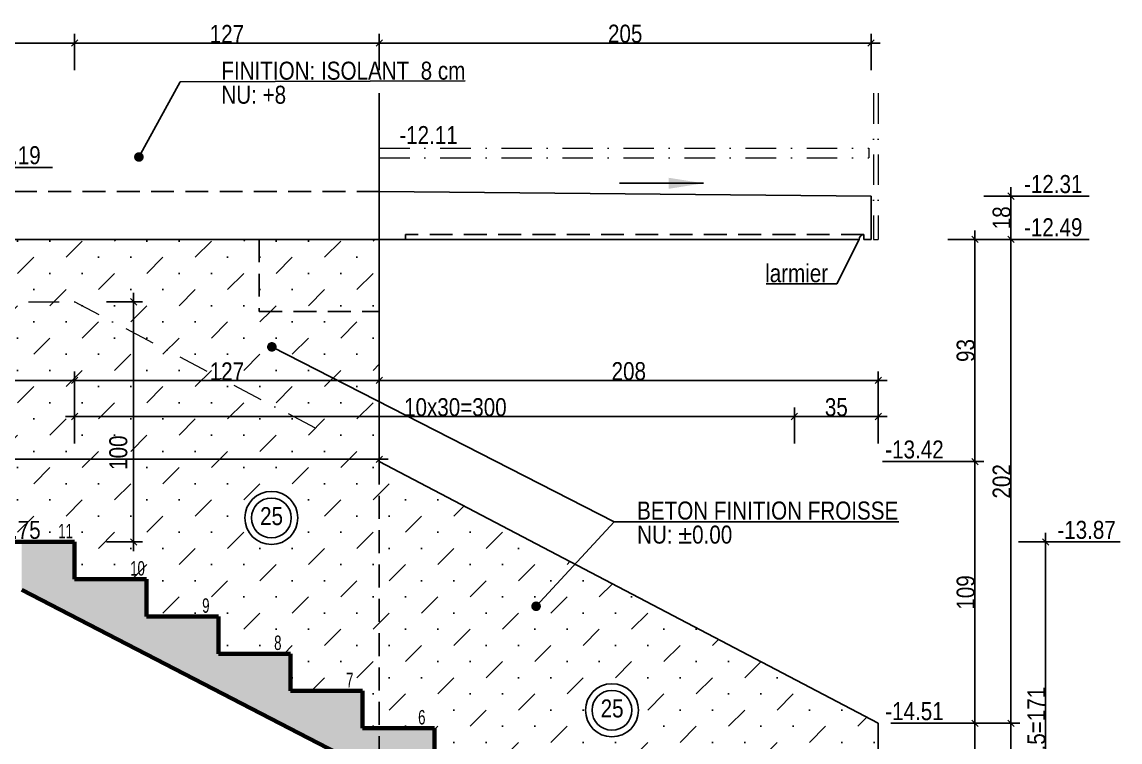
# Model space of a CAD drawing. Header units: millimetres. Extents: x 0 to 23921, y -3644 to 563.
# Drawn here: x 15260 to 16175, y -1774 to -1174 of the extents above; entities that cross this region are included whole.
import ezdxf
from ezdxf.enums import TextEntityAlignment as Align

# ---------------------------------------------------------------- set-up
doc = ezdxf.new("R2010")
doc.units = ezdxf.units.MM
doc.linetypes.add('CACHEX2', pattern=[19.05, 12.7, -6.35])
doc.linetypes.add('TIRETPTX2', pattern=[50.8, 25.4, -12.7, 0, -12.7])
for name, color, linetype in [('01_cote_gen', 4, 'Continuous'), ('01_linteaux', 2, 'Continuous'), ('01_poch_murs', 253, 'Continuous'), ('01_texte', 230, 'Continuous'), ('AA_COTES', 2, 'Continuous')]:
    doc.layers.add(name, color=color, linetype=linetype)
doc.layers.add('01_murs_coup', color=5, linetype='Continuous', lineweight=60)
doc.layers.add('01_tram_axes', color=2, linetype='TIRETPTX2', lineweight=9)
doc.styles.add('ARIAL NA', font='ARIALN.TTF')
doc.styles.add('Arial Narrow', font='ARIALN.TTF')
doc.styles.add('STYLE2', font='ARIALN.TTF')
doc.dimstyles.new('JB25', dxfattribs={"dimscale": 0.1, "dimtxt": 150, "dimasz": 15, "dimexe": 0.1, "dimexo": 0.1, "dimgap": 0.09, "dimtad": 1, "dimdec": 1, "dimlfac": 0.5, "dimdsep": 46, "dimtxsty": 'STYLE2', "dimblk1": 'BOND_G', "dimblk2": 'BOND_D', "dimsah": 1, "dimcen": 1.5, "dimdle": 0.01, "dimse1": 1, "dimse2": 1, "dimclrd": 4, "dimclre": 2, "dimclrt": 6, "dimazin": 2, "dimtfac": 2.333333, "dimtdec": 1, "dimtix": 1, "dimtmove": 2, "dimatfit": 3, "dimldrblk": 'BOND_G', "dimfxl": 1, "dimtolj": 1, "dimtzin": 0, "dimarcsym": 0})
doc.dimstyles.new('JB50', dxfattribs={"dimscale": 0.1, "dimtxt": 150, "dimasz": 15, "dimexe": 0.1, "dimexo": 0.1, "dimgap": 0.09, "dimtad": 1, "dimdec": 1, "dimdsep": 46, "dimtxsty": 'STYLE2', "dimblk1": 'BOND_G', "dimblk2": 'BOND_D', "dimsah": 1, "dimcen": 1.5, "dimdle": 0.01, "dimse1": 1, "dimse2": 1, "dimclrd": 4, "dimclre": 2, "dimclrt": 6, "dimazin": 2, "dimtfac": 2.333333, "dimtdec": 1, "dimtix": 1, "dimtmove": 2, "dimatfit": 3, "dimldrblk": 'BOND_G', "dimfxl": 1, "dimtolj": 1, "dimtzin": 0, "dimarcsym": 0})
pattern_1 = [(45, (-7939.609, -2972.95), (13.470384, 40.411153), [19.05, -19.05, 0, -19.05, 0, -19.05])]

# ---------------------------------------------------------------- blocks, each defined once
blk = doc.blocks.new('BOND_G')
at = {"layer": 'AA_COTES', "color": 0}
for p, q in [((0, -5), (0, 15)), ((5, 0), (-5, 0)), ((1.77, 1.77), (-1.77, -1.77))]:
    blk.add_line(p, q, dxfattribs=at)
blk = doc.blocks.new('BOND_D')
at = {"layer": 'AA_COTES', "color": 0}
for p, q in [((5, 0), (-5, 0)), ((-1.77, -1.77), (1.77, 1.77)), ((0, 5), (0, -15))]:
    blk.add_line(p, q, dxfattribs=at)
blk = doc.blocks.new('*D3034')
at = {"layer": '01_cote_gen', "color": 4, "lineweight": -2, "transparency": 16777216}
blk.add_line((16084.44, -1320.59), (16084.44, -1353.59), dxfattribs=at)
at = {"layer": 'Defpoints', "color": 0, "transparency": 16777216}
for p in [(16031.84, -1319.09), (16031.84, -1355.09), (16084.44, -1355.09)]:
    blk.add_point(p, dxfattribs=at)
at = {"layer": '01_cote_gen', "color": 4, "lineweight": -2, "transparency": 16777216, "xscale": 1.5, "yscale": 1.5, "zscale": 1.5}
for name, p, rotation in [('BOND_G', (16084.44, -1319.09), 90), ('BOND_D', (16084.44, -1355.09), 270)]:
    blk.add_blockref(name, p, dxfattribs=dict(at, rotation=rotation))
at = {"layer": '01_cote_gen', "color": 6, "transparency": 16777216, "insert": (16076.78, -1337.09), "char_height": 15, "attachment_point": 5, "rotation": 90, "style": 'STYLE2'}
blk.add_mtext('\\A1;18', dxfattribs=at)
blk = doc.blocks.new('*D3035')
at = {"layer": '01_cote_gen', "color": 4, "lineweight": -2, "transparency": 16777216}
blk.add_line((15559.42, -1191.52), (15966.42, -1191.52), dxfattribs=at)
at = {"layer": 'Defpoints', "color": 0, "transparency": 16777216}
for p in [(15557.92, -1179.62), (15967.92, -1191.52), (15967.92, -1265.3)]:
    blk.add_point(p, dxfattribs=at)
at = {"layer": '01_cote_gen', "color": 4, "lineweight": -2, "transparency": 16777216, "xscale": 1.5, "yscale": 1.5, "zscale": 1.5, "rotation": 180}
blk.add_blockref('BOND_G', (15557.92, -1191.52), dxfattribs=at)
at = {"layer": '01_cote_gen', "color": 4, "lineweight": -2, "transparency": 16777216, "xscale": 1.5, "yscale": 1.5, "zscale": 1.5}
blk.add_blockref('BOND_D', (15967.92, -1191.52), dxfattribs=at)
at = {"layer": '01_cote_gen', "color": 6, "transparency": 16777216, "insert": (15762.92, -1183.86), "char_height": 15, "attachment_point": 5, "style": 'STYLE2'}
blk.add_mtext('\\A1;205', dxfattribs=at)
blk = doc.blocks.new('*D3089')
at = {"layer": '01_cote_gen', "color": 4, "lineweight": -2, "transparency": 16777216}
blk.add_line((15353.11, -1408.59), (15353.11, -1605.59), dxfattribs=at)
at = {"layer": 'Defpoints', "color": 0, "transparency": 16777216}
for p in [(15292.22, -1407.09), (15283.32, -1607.09), (15353.11, -1607.09)]:
    blk.add_point(p, dxfattribs=at)
at = {"layer": '01_cote_gen', "color": 4, "lineweight": -2, "transparency": 16777216, "xscale": 1.5, "yscale": 1.5, "zscale": 1.5}
for name, p, rotation in [('BOND_G', (15353.11, -1407.09), 90), ('BOND_D', (15353.11, -1607.09), 270)]:
    blk.add_blockref(name, p, dxfattribs=dict(at, rotation=rotation))
at = {"layer": '01_cote_gen', "color": 6, "transparency": 16777216, "insert": (15340.48, -1532.7), "char_height": 15, "attachment_point": 5, "rotation": 90, "style": 'STYLE2'}
blk.add_mtext('\\A1;100', dxfattribs=at)
blk = doc.blocks.new('*D3061')
at = {"layer": '01_cote_gen', "color": 4, "lineweight": -2, "transparency": 16777216}
blk.add_line((16113.39, -1608.59), (16113.39, -1946.59), dxfattribs=at)
at = {"layer": 'Defpoints', "color": 0, "transparency": 16777216}
for p in [(15356.9, -1607.09), (15991.9, -1948.09), (16113.39, -1948.09)]:
    blk.add_point(p, dxfattribs=at)
at = {"layer": '01_cote_gen', "color": 4, "lineweight": -2, "transparency": 16777216, "xscale": 1.5, "yscale": 1.5, "zscale": 1.5}
for name, p, rotation in [('BOND_G', (16113.39, -1607.09), 90), ('BOND_D', (16113.39, -1948.09), 270)]:
    blk.add_blockref(name, p, dxfattribs=dict(at, rotation=rotation))
at = {"layer": '01_cote_gen', "color": 6, "transparency": 16777216, "insert": (16105.72, -1777.59), "char_height": 15, "attachment_point": 5, "rotation": 90, "style": 'STYLE2'}
blk.add_mtext('\\A1;11x15.5=171', dxfattribs=at)
blk = doc.blocks.new('*D3064')
at = {"layer": '01_cote_gen', "color": 4, "lineweight": -2, "transparency": 16777216}
blk.add_line((15559.42, -1472.57), (15972.42, -1472.57), dxfattribs=at)
at = {"layer": 'Defpoints', "color": 0, "transparency": 16777216}
for p in [(15973.92, -1472.57), (15557.92, -1476.14), (15973.92, -1700.47)]:
    blk.add_point(p, dxfattribs=at)
at = {"layer": '01_cote_gen', "color": 4, "lineweight": -2, "transparency": 16777216, "xscale": 1.5, "yscale": 1.5, "zscale": 1.5, "rotation": 180}
blk.add_blockref('BOND_G', (15557.92, -1472.57), dxfattribs=at)
at = {"layer": '01_cote_gen', "color": 4, "lineweight": -2, "transparency": 16777216, "xscale": 1.5, "yscale": 1.5, "zscale": 1.5}
blk.add_blockref('BOND_D', (15973.92, -1472.57), dxfattribs=at)
at = {"layer": '01_cote_gen', "color": 6, "transparency": 16777216, "insert": (15765.92, -1464.9), "char_height": 15, "attachment_point": 5, "style": 'STYLE2'}
blk.add_mtext('\\A1;208', dxfattribs=at)
blk = doc.blocks.new('*D3055')
at = {"layer": '01_cote_gen', "color": 4, "lineweight": -2, "transparency": 16777216}
blk.add_line((16054.44, -1759.59), (16054.44, -1946.59), dxfattribs=at)
at = {"layer": 'Defpoints', "color": 0, "transparency": 16777216}
for p in [(15998.46, -1758.09), (15938.46, -1948.09), (16054.44, -1948.09)]:
    blk.add_point(p, dxfattribs=at)
at = {"layer": '01_cote_gen', "color": 4, "lineweight": -2, "transparency": 16777216, "xscale": 1.5, "yscale": 1.5, "zscale": 1.5}
for name, p, rotation in [('BOND_G', (16054.44, -1758.09), 90), ('BOND_D', (16054.44, -1948.09), 270)]:
    blk.add_blockref(name, p, dxfattribs=dict(at, rotation=rotation))
at = {"layer": '01_cote_gen', "color": 6, "transparency": 16777216, "insert": (16046.78, -1853.09), "char_height": 15, "attachment_point": 5, "rotation": 90, "style": 'STYLE2'}
blk.add_mtext('\\A1;95', dxfattribs=at)
blk = doc.blocks.new('*D3056')
at = {"layer": '01_cote_gen', "color": 4, "lineweight": -2, "transparency": 16777216}
blk.add_line((15045.35, -1472.57), (15302.42, -1472.57), dxfattribs=at)
at = {"layer": 'Defpoints', "color": 0, "transparency": 16777216}
for p in [(15303.92, -1472.57), (15303.92, -1573.47), (15043.85, -1583.77)]:
    blk.add_point(p, dxfattribs=at)
at = {"layer": '01_cote_gen', "color": 4, "lineweight": -2, "transparency": 16777216, "xscale": 1.5, "yscale": 1.5, "zscale": 1.5, "rotation": 180}
blk.add_blockref('BOND_G', (15043.85, -1472.57), dxfattribs=at)
at = {"layer": '01_cote_gen', "color": 4, "lineweight": -2, "transparency": 16777216, "xscale": 1.5, "yscale": 1.5, "zscale": 1.5}
blk.add_blockref('BOND_D', (15303.92, -1472.57), dxfattribs=at)
at = {"layer": '01_cote_gen', "color": 6, "transparency": 16777216, "insert": (15165.49, -1464.9), "char_height": 15, "attachment_point": 5, "style": 'STYLE2'}
blk.add_mtext('\\A1;130', dxfattribs=at)
blk = doc.blocks.new('*D3057')
at = {"layer": '01_cote_gen', "color": 4, "lineweight": -2, "transparency": 16777216}
blk.add_line((15305.42, -1472.57), (15556.42, -1472.57), dxfattribs=at)
at = {"layer": 'Defpoints', "color": 0, "transparency": 16777216}
for p in [(15557.92, -1472.57), (15303.92, -1480.07), (15557.92, -1480.07)]:
    blk.add_point(p, dxfattribs=at)
at = {"layer": '01_cote_gen', "color": 4, "lineweight": -2, "transparency": 16777216, "xscale": 1.5, "yscale": 1.5, "zscale": 1.5, "rotation": 180}
blk.add_blockref('BOND_G', (15303.92, -1472.57), dxfattribs=at)
at = {"layer": '01_cote_gen', "color": 4, "lineweight": -2, "transparency": 16777216, "xscale": 1.5, "yscale": 1.5, "zscale": 1.5}
blk.add_blockref('BOND_D', (15557.92, -1472.57), dxfattribs=at)
at = {"layer": '01_cote_gen', "color": 6, "transparency": 16777216, "insert": (15430.92, -1465.03), "char_height": 15, "attachment_point": 5, "style": 'STYLE2'}
blk.add_mtext('\\A1;127', dxfattribs=at)
blk = doc.blocks.new('*D3087')
at = {"layer": '01_cote_gen', "color": 4, "lineweight": -2, "transparency": 16777216}
blk.add_line((15115.42, -1191.52), (15302.42, -1191.52), dxfattribs=at)
at = {"layer": 'Defpoints', "color": 0, "transparency": 16777216}
for p in [(15303.92, -1191.52), (15113.92, -1214.02), (15303.92, -1607.09)]:
    blk.add_point(p, dxfattribs=at)
at = {"layer": '01_cote_gen', "color": 4, "lineweight": -2, "transparency": 16777216, "xscale": 1.5, "yscale": 1.5, "zscale": 1.5, "rotation": 180}
blk.add_blockref('BOND_G', (15113.92, -1191.52), dxfattribs=at)
at = {"layer": '01_cote_gen', "color": 4, "lineweight": -2, "transparency": 16777216, "xscale": 1.5, "yscale": 1.5, "zscale": 1.5}
blk.add_blockref('BOND_D', (15303.92, -1191.52), dxfattribs=at)
at = {"layer": '01_cote_gen', "color": 6, "transparency": 16777216, "insert": (15208.92, -1183.86), "char_height": 15, "attachment_point": 5, "style": 'STYLE2'}
blk.add_mtext('\\A1;95', dxfattribs=at)
blk = doc.blocks.new('*D3058')
at = {"layer": '01_cote_gen', "color": 4, "lineweight": -2, "transparency": 16777216}
blk.add_line((15305.42, -1191.52), (15556.42, -1191.52), dxfattribs=at)
at = {"layer": 'Defpoints', "color": 0, "transparency": 16777216}
for p in [(15557.92, -1191.52), (15303.92, -1214.02), (15557.92, -1225.3)]:
    blk.add_point(p, dxfattribs=at)
at = {"layer": '01_cote_gen', "color": 4, "lineweight": -2, "transparency": 16777216, "xscale": 1.5, "yscale": 1.5, "zscale": 1.5, "rotation": 180}
blk.add_blockref('BOND_G', (15303.92, -1191.52), dxfattribs=at)
at = {"layer": '01_cote_gen', "color": 4, "lineweight": -2, "transparency": 16777216, "xscale": 1.5, "yscale": 1.5, "zscale": 1.5}
blk.add_blockref('BOND_D', (15557.92, -1191.52), dxfattribs=at)
at = {"layer": '01_cote_gen', "color": 6, "transparency": 16777216, "insert": (15430.92, -1183.98), "char_height": 15, "attachment_point": 5, "style": 'STYLE2'}
blk.add_mtext('\\A1;127', dxfattribs=at)
blk = doc.blocks.new('*D3059')
at = {"layer": '01_cote_gen', "color": 4, "lineweight": -2, "transparency": 16777216}
blk.add_line((15305.42, -1502.58), (15902.42, -1502.58), dxfattribs=at)
at = {"layer": 'Defpoints', "color": 0, "transparency": 16777216}
for p in [(15903.92, -1502.58), (15303.92, -1573.47), (15903.92, -1883.47)]:
    blk.add_point(p, dxfattribs=at)
at = {"layer": '01_cote_gen', "color": 4, "lineweight": -2, "transparency": 16777216, "xscale": 1.5, "yscale": 1.5, "zscale": 1.5, "rotation": 180}
blk.add_blockref('BOND_G', (15303.92, -1502.58), dxfattribs=at)
at = {"layer": '01_cote_gen', "color": 4, "lineweight": -2, "transparency": 16777216, "xscale": 1.5, "yscale": 1.5, "zscale": 1.5}
blk.add_blockref('BOND_D', (15903.92, -1502.58), dxfattribs=at)
at = {"layer": '01_cote_gen', "color": 6, "transparency": 16777216, "insert": (15621.35, -1494.91), "char_height": 15, "attachment_point": 5, "style": 'STYLE2'}
blk.add_mtext('\\A1;10x30=300', dxfattribs=at)
blk = doc.blocks.new('*D3060')
at = {"layer": '01_cote_gen', "color": 4, "lineweight": -2, "transparency": 16777216}
blk.add_line((15905.42, -1502.58), (15972.42, -1502.58), dxfattribs=at)
at = {"layer": 'Defpoints', "color": 0, "transparency": 16777216}
for p in [(15973.92, -1495.07), (15903.92, -1510.08), (15973.92, -1502.58)]:
    blk.add_point(p, dxfattribs=at)
at = {"layer": '01_cote_gen', "color": 4, "lineweight": -2, "transparency": 16777216, "xscale": 1.5, "yscale": 1.5, "zscale": 1.5, "rotation": 180}
blk.add_blockref('BOND_G', (15903.92, -1502.58), dxfattribs=at)
at = {"layer": '01_cote_gen', "color": 4, "lineweight": -2, "transparency": 16777216, "xscale": 1.5, "yscale": 1.5, "zscale": 1.5}
blk.add_blockref('BOND_D', (15973.92, -1502.58), dxfattribs=at)
at = {"layer": '01_cote_gen', "color": 6, "transparency": 16777216, "insert": (15938.92, -1494.91), "char_height": 15, "attachment_point": 5, "style": 'STYLE2'}
blk.add_mtext('\\A1;35', dxfattribs=at)
blk = doc.blocks.new('*D3044')
at = {"layer": '01_cote_gen', "color": 4, "lineweight": -2, "transparency": 16777216}
blk.add_line((16084.44, -1759.59), (16084.44, -2006.59), dxfattribs=at)
at = {"layer": 'Defpoints', "color": 0, "transparency": 16777216}
for p in [(16058.7, -1758.09), (16017.31, -2008.09), (16084.44, -2008.09)]:
    blk.add_point(p, dxfattribs=at)
at = {"layer": '01_cote_gen', "color": 4, "lineweight": -2, "transparency": 16777216, "xscale": 1.5, "yscale": 1.5, "zscale": 1.5}
for name, p, rotation in [('BOND_G', (16084.44, -1758.09), 90), ('BOND_D', (16084.44, -2008.09), 270)]:
    blk.add_blockref(name, p, dxfattribs=dict(at, rotation=rotation))
at = {"layer": '01_cote_gen', "color": 6, "transparency": 16777216, "insert": (16076.78, -1883.09), "char_height": 15, "attachment_point": 5, "rotation": 90, "style": 'STYLE2'}
blk.add_mtext('\\A1;125', dxfattribs=at)
blk = doc.blocks.new('*D3046')
at = {"layer": '01_cote_gen', "color": 4, "lineweight": -2, "transparency": 16777216}
blk.add_line((16054.44, -1541.65), (16054.44, -1756.59), dxfattribs=at)
at = {"layer": 'Defpoints', "color": 0, "transparency": 16777216}
for p in [(15541.31, -1540.15), (16001.94, -1758.09), (16054.44, -1758.09)]:
    blk.add_point(p, dxfattribs=at)
at = {"layer": '01_cote_gen', "color": 4, "lineweight": -2, "transparency": 16777216, "xscale": 1.5, "yscale": 1.5, "zscale": 1.5}
for name, p, rotation in [('BOND_G', (16054.44, -1540.15), 90), ('BOND_D', (16054.44, -1758.09), 270)]:
    blk.add_blockref(name, p, dxfattribs=dict(at, rotation=rotation))
at = {"layer": '01_cote_gen', "color": 6, "transparency": 16777216, "insert": (16046.78, -1649.12), "char_height": 15, "attachment_point": 5, "rotation": 90, "style": 'STYLE2'}
blk.add_mtext('\\A1;109', dxfattribs=at)
blk = doc.blocks.new('*D3065')
at = {"layer": '01_cote_gen', "color": 4, "lineweight": -2, "transparency": 16777216}
blk.add_line((16054.44, -1356.59), (16054.44, -1538.65), dxfattribs=at)
at = {"layer": 'Defpoints', "color": 0, "transparency": 16777216}
for p in [(16031.94, -1355.09), (16037.43, -1540.15), (16054.44, -1540.15)]:
    blk.add_point(p, dxfattribs=at)
at = {"layer": '01_cote_gen', "color": 4, "lineweight": -2, "transparency": 16777216, "xscale": 1.5, "yscale": 1.5, "zscale": 1.5}
for name, p, rotation in [('BOND_G', (16054.44, -1355.09), 90), ('BOND_D', (16054.44, -1540.15), 270)]:
    blk.add_blockref(name, p, dxfattribs=dict(at, rotation=rotation))
at = {"layer": '01_cote_gen', "color": 6, "transparency": 16777216, "insert": (16046.78, -1447.62), "char_height": 15, "attachment_point": 5, "rotation": 90, "style": 'STYLE2'}
blk.add_mtext('\\A1;93', dxfattribs=at)
blk = doc.blocks.new('*D3066')
at = {"layer": '01_cote_gen', "color": 4, "lineweight": -2, "transparency": 16777216}
blk.add_line((15556.42, -1538.21), (14601.44, -1538.21), dxfattribs=at)
at = {"layer": 'Defpoints', "color": 0, "transparency": 16777216}
for p in [(14599.94, -1538.21), (14599.94, -1538.21), (15557.92, -1581.83)]:
    blk.add_point(p, dxfattribs=at)
at = {"layer": '01_cote_gen', "color": 4, "lineweight": -2, "transparency": 16777216, "xscale": 1.5, "yscale": 1.5, "zscale": 1.5, "rotation": 180}
blk.add_blockref('BOND_D', (14599.94, -1538.21), dxfattribs=at)
at = {"layer": '01_cote_gen', "color": 4, "lineweight": -2, "transparency": 16777216, "xscale": 1.5, "yscale": 1.5, "zscale": 1.5}
blk.add_blockref('BOND_G', (15557.92, -1538.21), dxfattribs=at)
at = {"layer": '01_cote_gen', "color": 6, "transparency": 16777216, "insert": (15078.93, -1530.54), "char_height": 15, "attachment_point": 5, "style": 'STYLE2'}
blk.add_mtext('\\A1;479', dxfattribs=at)
blk = doc.blocks.new('*D3048')
at = {"layer": '01_cote_gen', "color": 4, "lineweight": -2, "transparency": 16777216}
blk.add_line((16084.44, -1356.59), (16084.44, -1756.59), dxfattribs=at)
at = {"layer": 'Defpoints', "color": 0, "transparency": 16777216}
for p in [(16061.94, -1355.09), (16061.94, -1758.09), (16084.44, -1758.09)]:
    blk.add_point(p, dxfattribs=at)
at = {"layer": '01_cote_gen', "color": 4, "lineweight": -2, "transparency": 16777216, "xscale": 1.5, "yscale": 1.5, "zscale": 1.5}
for name, p, rotation in [('BOND_G', (16084.44, -1355.09), 90), ('BOND_D', (16084.44, -1758.09), 270)]:
    blk.add_blockref(name, p, dxfattribs=dict(at, rotation=rotation))
at = {"layer": '01_cote_gen', "color": 6, "transparency": 16777216, "insert": (16076.78, -1556.59), "char_height": 15, "attachment_point": 5, "rotation": 90, "style": 'STYLE2'}
blk.add_mtext('\\A1;202', dxfattribs=at)

msp = doc.modelspace()

# ---------------------------------------------------------------- hatches: boundary and pattern name
at = {"layer": '01_poch_murs'}
h = msp.add_hatch(dxfattribs=at)
h.set_pattern_fill('DOTS', color=256, scale=2)
h.set_pattern_definition([(0, (-7939.6086, -2972.9498), (1.5875, 3.175), [0, -3.175])])
h.paths.add_polyline_path([(14693.92, -1357.09), (14633.92, -1357.09), (14633.92, -1355.09), (14569.05, -1355.09), (14721.36, -1433.78, 0.271205), (14713.65, -1416.97, 0.489293), (14715.09, -1388.09), (14693.92, -1388.09)])
h.paths.add_polyline_path([(14753.92, -1388.09), (14715.09, -1388.09, -0.489293), (14713.65, -1416.97, -0.271205), (14721.36, -1433.78), (15049.05, -1603.09), (15113.92, -1603.09), (15113.92, -1574.09), (15053.92, -1574.09), (15053.92, -1543.09), (14993.92, -1543.09), (14993.92, -1512.09), (14933.92, -1512.09), (14933.92, -1481.09), (14873.92, -1481.09), (14873.92, -1450.09), (14813.92, -1450.09), (14813.92, -1419.09), (14753.92, -1419.09)])
h.paths.add_polyline_path([(15363.92, -1638.09), (15303.92, -1638.09), (15303.92, -1607.09), (15259.92, -1607.09), (15259.92, -1646.87), (15557.92, -1800.84), (15557.92, -1762.09), (15543.92, -1762.09), (15543.92, -1731.09), (15483.92, -1731.09), (15483.92, -1700.09), (15423.92, -1700.09), (15423.92, -1669.09), (15363.92, -1669.09)])
h.paths.add_polyline_path([(15783.92, -1855.09), (15723.92, -1855.09), (15723.92, -1824.09), (15663.92, -1824.09), (15663.92, -1793.09), (15603.92, -1793.09), (15603.92, -1762.09), (15557.92, -1762.09), (15557.92, -1800.84), (15839.05, -1946.09), (15903.92, -1946.09), (15903.92, -1917.09), (15843.92, -1917.09), (15843.92, -1886.09), (15783.92, -1886.09)])
h.paths.add_polyline_path([(15609.48, -1827.26), (15621.7, -1803.61), (15593.95, -1789.28), (15581.74, -1812.92)], flags=24)
at = {"layer": '01_poch_murs', "ltscale": 3}
h = msp.add_hatch(dxfattribs=at)
h.set_pattern_fill('MUDST', color=256, scale=3, angle=45)
h.set_pattern_definition(pattern_1)
h.paths.add_polyline_path([(15557.92, -1355.09), (15457.92, -1355.09), (15457.92, -1415.09), (15557.92, -1415.09)])
h.paths.add_polyline_path([(15557.92, -1540.15), (15557.92, -1762.09), (15603.92, -1762.09), (15603.92, -1793.09), (15663.92, -1793.09), (15663.92, -1824.09), (15723.92, -1824.09), (15723.92, -1855.09), (15783.92, -1855.09), (15783.92, -1886.09), (15843.92, -1886.09), (15843.92, -1917.09), (15903.92, -1917.09), (15903.92, -1948.09), (15973.92, -1948.09), (15973.92, -1927.09), (15973.92, -1758.09)])
h.paths.add_polyline_path([(15773.96, -1747.24, -1), (15729.82, -1747.24, -1)], flags=16)
h.paths.add_polyline_path([(15768.47, -1747.24, -1), (15735.31, -1747.24, -1)], flags=0)
h.paths.add_polyline_path([(15147.92, -1355.09), (15115.92, -1355.09), (15115.92, -1607.09), (15147.92, -1607.09)])
h.paths.add_polyline_path([(15587.26, -1762.29), (15599.5, -1762.29), (15599.5, -1743.91), (15587.26, -1743.91)], flags=25)
h.paths.add_polyline_path([(15647.31, -1793.24), (15659.45, -1793.24), (15659.45, -1775.17), (15647.31, -1775.17)], flags=25)
h.paths.add_polyline_path([(15707.32, -1824.03), (15719.44, -1824.03), (15719.44, -1806.03), (15707.32, -1806.03)], flags=24)
h.paths.add_polyline_path([(15767.26, -1855.29), (15779.5, -1855.29), (15779.5, -1836.91), (15767.26, -1836.91)], flags=25)
h.paths.add_polyline_path([(15827.31, -1886.04), (15839.45, -1886.04), (15839.45, -1867.96), (15827.31, -1867.96)], flags=24)
h.paths.add_polyline_path([(15885.12, -1917.04), (15897.26, -1917.04), (15897.26, -1898.96), (15885.12, -1898.96)], flags=24)
h.paths.add_polyline_path([(15738.64, -1757.3), (15765.41, -1757.3), (15765.41, -1734.32), (15738.64, -1734.32)], flags=8)
h = msp.add_hatch(dxfattribs=at)
h.set_pattern_fill('MUDST', color=256, scale=3, angle=45)
h.set_pattern_definition(pattern_1)
h.paths.add_polyline_path([(15557.92, -1540.15), (15557.92, -1415.09), (15457.92, -1415.09), (15457.92, -1355.09), (15147.92, -1355.09), (15147.92, -1607.09), (15303.92, -1607.09), (15303.92, -1638.09), (15363.92, -1638.09), (15363.92, -1669.09), (15423.92, -1669.09), (15423.92, -1700.09), (15483.92, -1700.09), (15483.92, -1731.09), (15543.92, -1731.09), (15543.92, -1762.09), (15557.92, -1762.09)])
h.paths.add_polyline_path([(15490.06, -1587.05, -1), (15445.92, -1587.05, -1)], flags=16)
h.paths.add_polyline_path([(15484.57, -1587.05, -1), (15451.41, -1587.05, -1)], flags=0)
h.paths.add_polyline_path([(15215.07, -1504.46), (15215.07, -1397.09), (15183.84, -1397.09), (15183.84, -1504.46)], flags=24)
h.paths.add_polyline_path([(15356.02, -1551.28), (15356.02, -1515.11), (15324.79, -1515.11), (15324.79, -1551.28)], flags=24)
h.paths.add_polyline_path([(15146.91, -1480.44), (15183.08, -1480.44), (15183.08, -1449.21), (15146.91, -1449.21)], flags=9)
h.paths.add_polyline_path([(15412.32, -1480.69), (15448.49, -1480.69), (15448.49, -1449.46), (15412.32, -1449.46)], flags=24)
h.paths.add_polyline_path([(15287.31, -1607.04), (15305.57, -1607.04), (15305.57, -1588.96), (15287.31, -1588.96)], flags=24)
h.paths.add_polyline_path([(15347.26, -1638.29), (15365.62, -1638.29), (15365.62, -1619.91), (15347.26, -1619.91)], flags=25)
h.paths.add_polyline_path([(15407.26, -1669.29), (15419.5, -1669.29), (15419.5, -1650.91), (15407.26, -1650.91)], flags=25)
h.paths.add_polyline_path([(15467.26, -1700.29), (15479.5, -1700.29), (15479.5, -1681.91), (15467.26, -1681.91)], flags=25)
h.paths.add_polyline_path([(15527.36, -1730.99), (15539.4, -1730.99), (15539.4, -1713.22), (15527.36, -1713.22)], flags=24)
h.paths.add_polyline_path([(15454.74, -1597.11), (15481.51, -1597.11), (15481.51, -1574.14), (15454.74, -1574.14)], flags=8)
h.paths.add_polyline_path([(15223.14, -1608.55), (15279.53, -1608.55), (15279.53, -1585.58), (15223.14, -1585.58)], flags=25)

# ---------------------------------------------------------------- linework, layer by layer
at = {"layer": '01_linteaux'}
for p, q in [((15557.92, -1540.15), (15557.92, -1233.41)), ((15557.92, -1315.09), (15967.92, -1319.09)), ((15967.92, -1319.09), (15967.92, -1355.09)), ((15961.92, -1351.09), (15961.92, -1355.09)), ((15557.92, -1355.09), (14633.92, -1355.09)), ((15557.92, -1355.09), (15957.92, -1355.09)), ((15961.92, -1355.09), (15967.92, -1355.09)), ((15557.92, -1540.15), (15973.92, -1758.09)), ((15973.92, -1927.09), (15973.92, -1758.09))]:
    msp.add_line(p, q, dxfattribs=at)
at = {"layer": '01_linteaux', "linetype": 'CACHEX2', "ltscale": 1.5}
for p, q in [((14281.92, -1315.09), (15557.92, -1315.09)), ((15579.92, -1351.09), (15579.92, -1355.09)), ((15961.92, -1351.09), (15579.92, -1351.09)), ((15147.92, -1355.09), (15457.92, -1355.09)), ((15457.92, -1355.09), (15457.92, -1415.09)), ((15457.92, -1415.09), (15557.92, -1415.09)), ((15557.92, -1540.15), (15557.92, -2008.09))]:
    msp.add_line(p, q, dxfattribs=at)
at = {"layer": '01_linteaux'}
msp.add_arc((15961.92, -1355.09), 4, 90, 180, dxfattribs=at)
at = {"layer": '01_murs_coup'}
for p, q in [((15043.85, -1607.09), (15303.92, -1607.09)), ((15303.92, -1607.09), (15303.92, -1638.09)), ((15303.92, -1638.09), (15363.92, -1638.09)), ((15363.92, -1638.09), (15363.92, -1669.09)), ((15839.05, -1946.09), (15259.92, -1646.87)), ((15363.92, -1669.09), (15423.92, -1669.09)), ((15423.92, -1669.09), (15423.92, -1700.09)), ((15423.92, -1700.09), (15483.92, -1700.09)), ((15483.92, -1700.09), (15483.92, -1731.09)), ((15483.92, -1731.09), (15543.92, -1731.09)), ((15543.92, -1731.09), (15543.92, -1762.09)), ((15543.92, -1762.09), (15603.92, -1762.09)), ((15603.92, -1762.09), (15603.92, -1793.09))]:
    msp.add_line(p, q, dxfattribs=at)
at = {"layer": '01_texte'}
for p, q in [((15391.99, -1223.86), (15357.56, -1286.46)), ((15629.41, -1223.03), (15391.99, -1223.86)), ((15285.67, -1295.09), (15216.47, -1295.09)), ((15758.31, -1308.35), (15828.19, -1308.35)), ((16149.64, -1319.09), (16091.94, -1319.09)), ((15939.36, -1392.19), (15957.92, -1355.09)), ((16149.64, -1355.09), (16091.94, -1355.09)), ((15880.48, -1392.19), (15939.36, -1392.19)), ((15753.86, -1590.19), (15468.39, -1444.59)), ((15977.44, -1540.15), (16031.94, -1540.15)), ((15753.86, -1590.19), (15688.64, -1660.63)), ((15990.98, -1590.19), (15753.86, -1590.19)), ((16120.89, -1607.09), (16175.4, -1607.09)), ((15984.38, -1758.09), (16031.94, -1758.09))]:
    msp.add_line(p, q, dxfattribs=at)
at = {"layer": '01_texte', "const_width": 4}
for points in [[(15355.56, -1286.46, 1), (15359.56, -1286.46, 1)], [(15466.39, -1444.59, 1), (15470.39, -1444.59, 1)], [(15686.64, -1660.63, 1), (15690.64, -1660.63, 1)]]:
    msp.add_lwpolyline(points, format="xyb", close=True, dxfattribs=at)
at = {"layer": '01_texte'}
for centre, radius in [((15467.99, -1587.05), 22.07), ((15467.99, -1587.05), 16.58), ((15751.89, -1747.24), 22.07), ((15751.89, -1747.24), 16.58)]:
    msp.add_circle(centre, radius, dxfattribs=at)
for points in [[(15828.19, -1308.35), (15799.1, -1303.74), (15799.1, -1308.35)], [(15828.19, -1308.35), (15799.1, -1312.96), (15799.1, -1308.35)]]:
    msp.add_solid(points, dxfattribs=at)
at = {"layer": '01_tram_axes'}
for p, q in [((15969.92, -1233.41), (15969.92, -1355.09)), ((15973.92, -1233.41), (15973.92, -1355.09)), ((15557.92, -1279.09), (15965.92, -1279.09)), ((15965.92, -1279.09), (15965.92, -1287.09)), ((15557.92, -1287.09), (15965.92, -1287.09)), ((15969.92, -1355.09), (15973.92, -1355.09)), ((15214.72, -1407.09), (15303.92, -1407.09)), ((15504.69, -1512.27), (15303.92, -1407.09))]:
    msp.add_line(p, q, dxfattribs=at)

# ---------------------------------------------------------------- texts
at = {"layer": '01_texte'}
for s, style, p in [('FINITION: ISOLANT  8 cm', 'Arial Narrow', (15426.32, -1222.07)), ('NU: +8', 'Arial Narrow', (15426.32, -1242.1)), ('-12.11', 'ARIAL NA', (15574.62, -1275.71)), ('-12.19', 'ARIAL NA', (15226.97, -1292.47)), ('-12.31', 'ARIAL NA', (16095.35, -1316.47)), ('-12.49', 'ARIAL NA', (16095.35, -1352.47)), ('-13.42', 'ARIAL NA', (15979.68, -1537.53)), ('BETON FINITION FROISSE', 'Arial Narrow', (15772.86, -1588.4)), ('25', 'ARIAL NA', (15458.57, -1593.03)), ('-13.75', 'ARIAL NA', (15226.97, -1604.47)), ('-13.87', 'ARIAL NA', (16123.14, -1604.47)), ('NU: %%P0.00', 'Arial Narrow', (15772.86, -1608.43)), ('25', 'ARIAL NA', (15742.47, -1753.21)), ('-14.51', 'ARIAL NA', (15979.68, -1755.47))]:
    msp.add_text(s, height=15, dxfattribs=dict(at, style=style)).set_placement(p)
at = {"layer": '01_texte', "style": 'ARIAL NA'}
msp.add_text(' larmier', height=15, dxfattribs=at).set_placement((15903.44, -1395.23), align=Align.BOTTOM_CENTER)
at = {"layer": '01_texte', "style": 'ARIAL NA', "width": 0.8}
for s, p in [('11', (15290.32, -1604.03)), ('10', (15350.32, -1635.03)), ('9', (15410.32, -1666.03)), ('8', (15470.32, -1697.03)), ('7', (15530.32, -1728.03)), ('6', (15590.32, -1759.03))]:
    msp.add_text(s, height=12, dxfattribs=at).set_placement(p)

# ---------------------------------------------------------------- dimensions: what is measured, and where the dimension line sits
at = {"layer": '01_cote_gen'}
for base, p1, p2, picture, middle in [((15303.92, -1191.52), (15113.92, -1214.02), (15303.92, -1607.09), '*D3087', (15208.92, -1183.86)), ((15557.92, -1191.52), (15303.92, -1214.02), (15557.92, -1225.3), '*D3058', (15430.92, -1183.98)), ((15967.92, -1191.52), (15557.92, -1179.62), (15967.92, -1265.3), '*D3035', (15762.92, -1183.86)), ((15557.92, -1472.57), (15303.92, -1480.07), (15557.92, -1480.07), '*D3057', (15430.92, -1465.03)), ((15973.92, -1472.57), (15557.92, -1476.14), (15973.92, -1700.47), '*D3064', (15765.92, -1464.9)), ((15973.92, -1502.58), (15903.92, -1510.08), (15973.92, -1495.07), '*D3060', (15938.92, -1494.91)), ((14599.94, -1538.21), (15557.92, -1581.83), (14599.94, -1538.21), '*D3066', (15078.93, -1530.54))]:
    dim = msp.add_linear_dim(base=base, p1=p1, p2=p2, dimstyle='JB25', dxfattribs=at)
    dim.commit()
    dim.dimension.update_dxf_attribs({"geometry": picture, "text_midpoint": middle})
for base, p1, p2, picture, middle in [((16084.44, -1355.09), (16031.84, -1319.09), (16031.84, -1355.09), '*D3034', (16076.78, -1337.09)), ((16054.44, -1758.09), (15541.31, -1540.15), (16001.94, -1758.09), '*D3046', (16046.78, -1649.12)), ((16054.44, -1948.09), (15998.46, -1758.09), (15938.46, -1948.09), '*D3055', (16046.78, -1853.09)), ((16084.44, -2008.09), (16058.7, -1758.09), (16017.31, -2008.09), '*D3044', (16076.78, -1883.09))]:
    dim = msp.add_linear_dim(base=base, p1=p1, p2=p2, angle=90, dimstyle='JB25', dxfattribs=at)
    dim.commit()
    dim.dimension.update_dxf_attribs({"geometry": picture, "text_midpoint": middle})
for base, p1, p2, text, dimstyle, picture, middle in [((16054.44, -1540.15), (16031.94, -1355.09), (16037.43, -1540.15), '93', 'JB25', '*D3065', (16046.78, -1447.62)), ((16084.44, -1758.09), (16061.94, -1355.09), (16061.94, -1758.09), '202', 'JB50', '*D3048', (16076.78, -1556.59)), ((16113.39, -1948.09), (15356.9, -1607.09), (15991.9, -1948.09), '11x15.5=171', 'JB25', '*D3061', (16105.72, -1777.59))]:
    dim = msp.add_linear_dim(base=base, p1=p1, p2=p2, angle=90, text=text, dimstyle=dimstyle, dxfattribs=at)
    dim.commit()
    dim.dimension.update_dxf_attribs({"geometry": picture, "text_midpoint": middle})
dim = msp.add_linear_dim(base=(15353.11, -1607.09), p1=(15292.22, -1407.09), p2=(15283.32, -1607.09), angle=90, dimstyle='JB25', dxfattribs=at)
dim.commit()
dim.dimension.update_dxf_attribs({"geometry": '*D3089', "text_midpoint": (15340.48, -1532.7), "dimtype": 160})
dim = msp.add_linear_dim(base=(15303.92, -1472.57), p1=(15043.85, -1583.77), p2=(15303.92, -1573.47), dimstyle='JB25', dxfattribs=at)
dim.commit()
dim.dimension.update_dxf_attribs({"geometry": '*D3056', "text_midpoint": (15165.49, -1464.9), "dimtype": 160})
dim = msp.add_linear_dim(base=(15903.92, -1502.58), p1=(15303.92, -1573.47), p2=(15903.92, -1883.47), text='10x30=300', dimstyle='JB25', dxfattribs=at)
dim.commit()
dim.dimension.update_dxf_attribs({"geometry": '*D3059', "text_midpoint": (15621.35, -1494.91), "dimtype": 160})

doc.saveas('drawing.dxf')
